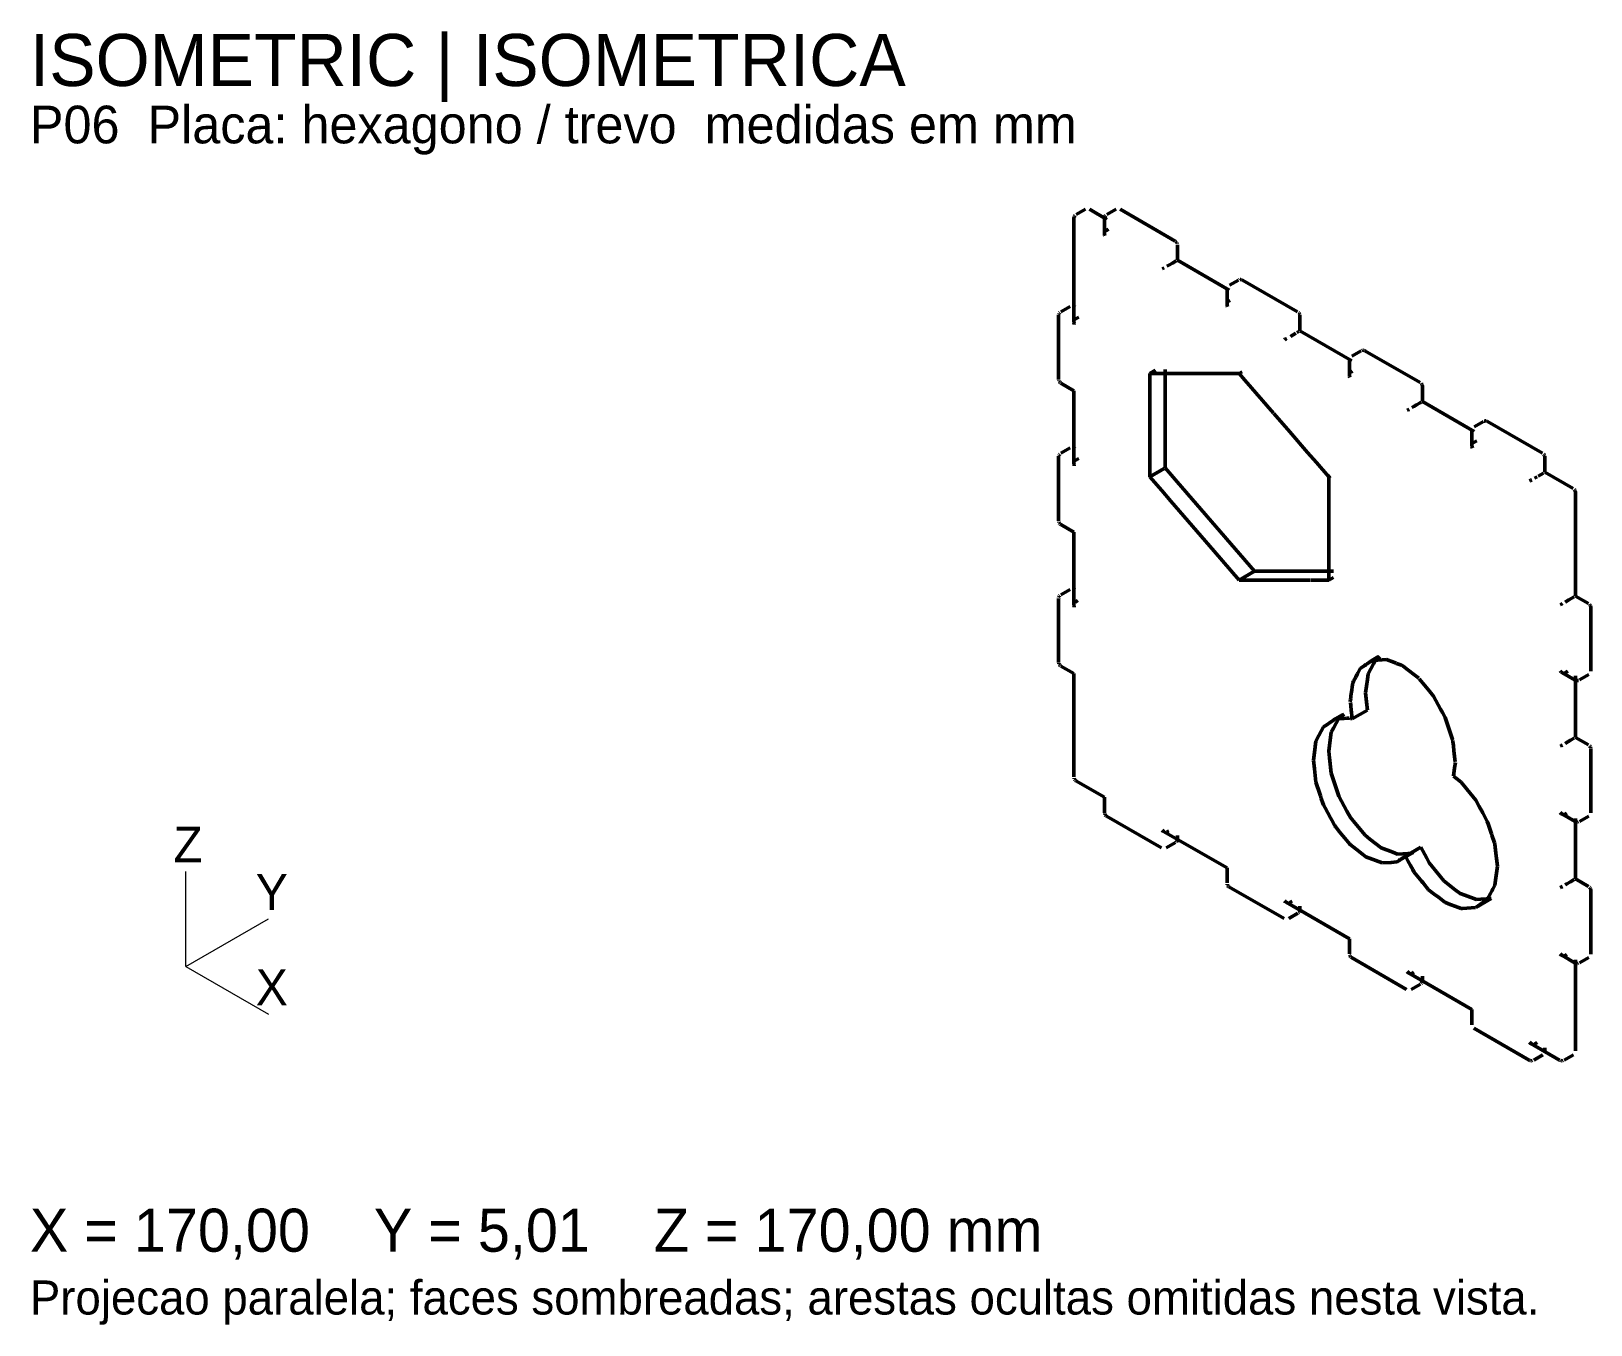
# Model space of a CAD drawing. Header units: millimetres. Extents: x 16 to 376, y 17 to 315.
import ezdxf

# ---------------------------------------------------------------- set-up
doc = ezdxf.new("R2010")
doc.units = ezdxf.units.MM
for name, color, linetype, lineweight in [('TEXT', 7, 'CONTINUOUS', 18), ('THIN', 7, 'CONTINUOUS', 18), ('VISIBLE', 7, 'CONTINUOUS', 50)]:
    doc.layers.add(name, color=color, linetype=linetype, lineweight=lineweight)

msp = doc.modelspace()

# ---------------------------------------------------------------- linework, layer by layer
at = {"layer": 'THIN'}
for q in [(51.77, 121.38), (70.81, 110.39), (70.81, 88.41)]:
    msp.add_line((51.77, 99.4), q, dxfattribs=at)
at = {"layer": 'VISIBLE'}
for p, q in [((257.38, 273.05), (259.51, 274.27)), ((260.41, 274.27), (264.47, 271.93)), ((264.46, 273.05), (266.58, 274.27)), ((267.49, 274.27), (280.21, 266.92)), ((256.84, 272.21), (256.86, 272.35)), ((256.84, 248.34), (256.84, 272.21)), ((256.89, 272.45), (256.93, 272.58)), ((256.93, 272.58), (257, 272.7)), ((257.05, 272.78), (257.14, 272.87)), ((263.91, 272.21), (263.93, 272.35)), ((263.91, 268.55), (263.91, 272.11)), ((263.96, 272.45), (264, 272.58)), ((264, 272.58), (264.07, 272.7)), ((264.12, 272.78), (264.22, 272.87)), ((263.91, 268.75), (263.91, 268.55)), ((263.91, 268.55), (263.94, 268.34)), ((263.94, 268.34), (264, 268.11)), ((264.2, 269.3), (264.84, 269.67)), ((280.3, 266.87), (280.42, 266.79)), ((280.48, 266.72), (280.58, 266.61)), ((280.58, 266.61), (280.64, 266.49)), ((280.69, 266.41), (280.72, 266.28)), ((280.76, 262.53), (280.76, 266.09)), ((277.22, 260.49), (277.38, 260.58)), ((277.38, 260.58), (277.55, 260.68)), ((277.55, 260.68), (277.72, 260.78)), ((278.34, 261.14), (278.77, 261.38)), ((278.77, 261.38), (279.62, 261.87)), ((279.62, 261.87), (280.47, 262.36)), ((280.76, 262.53), (292.7, 255.63)), ((292.2, 252.42), (292.2, 255.88)), ((292.74, 256.72), (294.86, 257.94)), ((295.05, 258.01), (295.17, 258.04)), ((295.27, 258.05), (295.41, 258.05)), ((295.41, 258.05), (295.54, 258.02)), ((295.64, 258), (295.77, 257.94)), ((295.77, 257.94), (308.5, 250.59)), ((292.2, 252.42), (292.2, 252.22)), ((292.2, 252.22), (292.23, 252.01)), ((292.49, 252.97), (292.91, 253.22)), ((253.31, 249.76), (253.32, 249.9)), ((253.31, 234.96), (253.31, 249.66)), ((253.35, 250), (253.4, 250.13)), ((253.4, 250.13), (253.47, 250.24)), ((253.52, 250.33), (253.61, 250.42)), ((253.85, 250.59), (255.97, 251.82)), ((256.88, 251.82), (257.11, 251.69)), ((257.13, 248.89), (257.98, 249.38)), ((292.23, 252.01), (292.29, 251.78)), ((308.74, 250.42), (308.83, 250.33)), ((308.88, 250.24), (308.95, 250.13)), ((308.95, 250.13), (308.99, 250)), ((309.02, 249.9), (309.04, 249.76)), ((309.04, 246.2), (309.04, 249.76)), ((256.84, 248.34), (256.84, 248.14)), ((256.84, 248.14), (256.87, 247.92)), ((256.87, 247.92), (256.93, 247.7)), ((306.84, 244.93), (307.48, 245.3)), ((307.48, 245.3), (308.11, 245.67)), ((308.33, 245.79), (308.75, 246.03)), ((309.04, 246.2), (320.99, 239.3)), ((305.5, 244.16), (305.66, 244.25)), ((305.66, 244.25), (305.83, 244.35)), ((305.83, 244.35), (306.01, 244.45)), ((321.02, 240.39), (323.15, 241.61)), ((323.33, 241.68), (323.46, 241.71)), ((323.55, 241.72), (323.69, 241.72)), ((323.69, 241.72), (323.83, 241.69)), ((323.92, 241.67), (324.05, 241.61)), ((324.05, 241.61), (336.78, 234.26)), ((320.48, 236.09), (320.48, 239.55)), ((253.34, 234.76), (253.37, 234.64)), ((253.42, 234.55), (253.49, 234.43)), ((253.49, 234.43), (253.58, 234.33)), ((253.65, 234.26), (253.76, 234.17)), ((253.85, 234.12), (256.84, 232.39)), ((274.34, 236.37), (275.66, 237.14)), ((274.34, 230.73), (274.34, 236.37)), ((274.34, 236.37), (277.64, 236.37)), ((277.64, 236.37), (279.02, 236.37)), ((277.88, 236.79), (277.88, 237.26)), ((277.88, 235.17), (277.88, 236.79)), ((277.88, 214.55), (277.88, 235.17)), ((279.02, 236.37), (282.28, 236.37)), ((282.28, 236.37), (288.59, 236.37)), ((288.59, 236.37), (290.12, 236.37)), ((290.12, 236.37), (295.01, 236.37)), ((295.01, 236.37), (295.67, 236.75)), ((295.01, 236.37), (296.34, 234.83)), ((296.34, 234.83), (302.95, 227.19)), ((320.48, 236.09), (320.48, 235.89)), ((320.48, 235.89), (320.51, 235.68)), ((320.51, 235.68), (320.57, 235.45)), ((320.77, 236.64), (321.2, 236.89)), ((256.84, 215.68), (256.84, 232.39)), ((274.34, 212.5), (274.34, 230.73)), ((337.02, 234.09), (337.11, 234)), ((337.16, 233.91), (337.24, 233.8)), ((337.24, 233.8), (337.28, 233.67)), ((337.31, 233.57), (337.32, 233.43)), ((337.32, 229.87), (337.32, 233.33)), ((303.05, 227.09), (306.68, 222.9)), ((333.78, 227.83), (333.95, 227.92)), ((333.95, 227.92), (334.12, 228.02)), ((334.12, 228.02), (334.29, 228.12)), ((334.91, 228.48), (335.34, 228.72)), ((335.34, 228.72), (335.97, 229.09)), ((335.97, 229.09), (336.82, 229.58)), ((336.82, 229.58), (337.03, 229.7)), ((337.32, 229.87), (349.27, 222.97)), ((349.31, 224.06), (351.43, 225.28)), ((351.61, 225.35), (351.74, 225.38)), ((351.84, 225.39), (351.97, 225.39)), ((351.97, 225.39), (352.11, 225.36)), ((352.21, 225.34), (352.34, 225.28)), ((352.34, 225.28), (365.07, 217.93)), ((306.68, 222.9), (310.8, 218.14)), ((348.77, 219.56), (348.77, 223.12)), ((348.77, 219.76), (348.77, 219.56)), ((349.06, 220.31), (349.9, 220.8)), ((253.31, 217.1), (253.32, 217.24)), ((253.31, 202.3), (253.31, 217)), ((253.35, 217.34), (253.4, 217.47)), ((253.4, 217.47), (253.47, 217.58)), ((253.52, 217.67), (253.61, 217.76)), ((253.85, 217.93), (255.97, 219.16)), ((256.88, 219.16), (257.11, 219.03)), ((257.13, 216.23), (257.98, 216.72)), ((310.8, 218.14), (312.84, 215.79)), ((348.77, 219.56), (348.8, 219.35)), ((348.8, 219.35), (348.86, 219.12)), ((365.31, 217.76), (365.4, 217.67)), ((365.45, 217.58), (365.52, 217.47)), ((365.52, 217.47), (365.56, 217.34)), ((365.59, 217.24), (365.61, 217.1)), ((365.61, 213.54), (365.61, 217)), ((256.84, 215.68), (256.84, 215.48)), ((256.84, 215.48), (256.87, 215.26)), ((256.87, 215.26), (256.93, 215.04)), ((274.34, 212.5), (277.66, 214.42)), ((277.88, 214.55), (280.69, 211.3)), ((312.84, 215.79), (315.68, 212.51)), ((315.68, 212.51), (316.12, 212.76)), ((315.68, 194.28), (315.68, 212.51)), ((363.2, 212.15), (363.83, 212.52)), ((364.05, 212.64), (365.32, 213.37)), ((365.61, 213.54), (372.14, 209.77)), ((274.34, 212.5), (277.11, 209.3)), ((277.11, 209.3), (279.22, 206.86)), ((280.69, 211.3), (298.55, 190.68)), ((362.07, 211.5), (362.23, 211.59)), ((362.23, 211.59), (362.4, 211.69)), ((362.4, 211.69), (362.58, 211.79)), ((372.38, 209.59), (372.47, 209.5)), ((372.52, 209.42), (372.59, 209.3)), ((372.59, 209.3), (372.63, 209.17)), ((372.66, 209.07), (372.68, 208.93)), ((372.68, 184.96), (372.68, 208.93)), ((279.22, 206.86), (289.22, 195.32)), ((253.34, 202.1), (253.37, 201.98)), ((253.42, 201.89), (253.49, 201.77)), ((253.49, 201.77), (253.58, 201.67)), ((253.65, 201.6), (253.76, 201.51)), ((253.85, 201.46), (256.84, 199.73)), ((256.84, 183.02), (256.84, 199.73)), ((289.22, 195.32), (295.01, 188.64)), ((315.68, 188.64), (315.68, 194.28)), ((295.01, 188.64), (298.55, 190.68)), ((295.01, 188.64), (299.89, 188.64)), ((298.55, 190.68), (301.36, 190.68)), ((299.89, 188.64), (306.63, 188.64)), ((301.36, 190.68), (316.82, 190.68)), ((306.63, 188.64), (311.42, 188.64)), ((311.52, 188.64), (313.34, 188.64)), ((313.34, 188.64), (315.68, 188.64)), ((315.68, 188.64), (316.79, 189.28)), ((253.31, 184.44), (253.32, 184.58)), ((253.31, 169.64), (253.31, 184.34)), ((253.35, 184.68), (253.4, 184.81)), ((253.4, 184.81), (253.47, 184.92)), ((253.52, 185.01), (253.61, 185.1)), ((253.85, 185.27), (255.97, 186.5)), ((256.88, 186.5), (257.11, 186.37)), ((257.13, 183.57), (257.77, 183.94)), ((370.27, 183.57), (371.12, 184.06)), ((371.12, 184.06), (372.39, 184.8)), ((372.68, 184.96), (375.67, 183.23)), ((256.84, 183.02), (256.84, 182.82)), ((256.84, 182.82), (256.87, 182.6)), ((256.87, 182.6), (256.93, 182.38)), ((369.14, 182.92), (369.3, 183.01)), ((369.3, 183.01), (369.47, 183.11)), ((369.47, 183.11), (369.65, 183.21)), ((375.91, 183.06), (376, 182.97)), ((376.05, 182.88), (376.13, 182.77)), ((376.13, 182.77), (376.17, 182.63)), ((376.2, 182.54), (376.21, 182.4)), ((376.21, 167.6), (376.21, 182.3)), ((253.34, 169.44), (253.37, 169.32)), ((324.28, 169.13), (324.53, 169.3)), ((324.53, 169.3), (325.12, 169.71)), ((324.79, 167), (326, 169.3)), ((325.12, 169.71), (325.65, 170.07)), ((325.65, 170.07), (327.2, 170.97)), ((325.65, 170.07), (327, 170.16)), ((326, 169.3), (326.51, 170.28)), ((326.51, 170.28), (327.31, 170.82)), ((327, 170.16), (329.04, 170.3)), ((327.31, 170.82), (327.52, 170.97)), ((329.04, 170.3), (329.43, 170.15)), ((329.43, 170.15), (330.27, 169.83)), ((330.27, 169.83), (331.29, 169.44)), ((331.36, 169.42), (332.53, 168.98)), ((253.42, 169.23), (253.49, 169.11)), ((253.49, 169.11), (253.58, 169.01)), ((253.65, 168.94), (253.76, 168.85)), ((253.85, 168.8), (256.84, 167.07)), ((256.84, 143.2), (256.84, 167.07)), ((321.44, 165.32), (321.92, 166.24)), ((321.92, 166.24), (322.28, 166.93)), ((322.28, 166.93), (322.41, 167.17)), ((322.41, 167.17), (322.5, 167.34)), ((322.5, 167.34), (322.97, 168.23)), ((322.97, 168.23), (323.64, 168.69)), ((323.64, 168.69), (323.99, 168.93)), ((324.04, 168.96), (324.28, 169.13)), ((324.19, 162.61), (324.61, 165.69)), ((324.61, 165.69), (324.79, 167)), ((332.53, 168.98), (332.78, 168.88)), ((332.78, 168.88), (333.67, 168.19)), ((333.67, 168.19), (333.98, 167.96)), ((333.98, 167.96), (334.28, 167.72)), ((334.28, 167.72), (335.28, 166.94)), ((335.28, 166.94), (336.53, 165.97)), ((336.61, 165.88), (337.88, 164.32)), ((369.14, 167.66), (369.3, 167.5)), ((369.3, 167.5), (369.47, 167.37)), ((369.47, 167.37), (369.65, 167.26)), ((369.65, 167.26), (372.64, 165.54)), ((370.27, 167.24), (370.91, 167.61)), ((372.68, 152.3), (372.68, 166.53)), ((373.64, 165.59), (375.76, 166.81)), ((320.83, 161.91), (320.96, 162.85)), ((320.96, 162.85), (321.01, 163.21)), ((321.01, 163.21), (321.12, 164.03)), ((321.12, 164.03), (321.24, 164.95)), ((321.24, 164.95), (321.44, 165.32)), ((324.19, 162.61), (324.52, 159.82)), ((337.91, 164.29), (338.97, 162.99)), ((338.97, 162.99), (339.92, 161.84)), ((372.64, 165.54), (372.77, 165.48)), ((372.87, 165.46), (373.01, 165.43)), ((373.01, 165.43), (373.14, 165.43)), ((373.24, 165.43), (373.37, 165.47)), ((320.66, 160.56), (320.72, 161.04)), ((320.68, 160.4), (320.76, 159.69)), ((320.72, 161.04), (320.76, 161.34)), ((320.76, 161.34), (320.8, 161.62)), ((320.76, 159.69), (320.89, 158.56)), ((320.8, 161.62), (320.83, 161.91)), ((320.89, 158.56), (320.94, 158.18)), ((321.12, 156.6), (324.66, 158.64)), ((324.52, 159.82), (324.66, 158.64)), ((339.92, 161.84), (340.45, 160.86)), ((340.45, 160.86), (341.53, 158.86)), ((341.53, 158.86), (341.95, 158.1)), ((314.48, 154.75), (315.22, 155.26)), ((315.22, 155.26), (316.09, 155.85)), ((316.09, 155.85), (316.46, 156.1)), ((316.46, 156.1), (317.15, 156.58)), ((316.81, 154.49), (318.02, 156.79)), ((317.16, 156.59), (318.93, 157.61)), ((317.16, 156.59), (318.51, 156.68)), ((318.02, 156.79), (319.27, 157.65)), ((318.51, 156.68), (319.2, 156.72)), ((319.2, 156.72), (319.78, 156.76)), ((319.89, 156.77), (320.09, 156.78)), ((320.09, 156.78), (320.41, 156.8)), ((320.55, 156.81), (320.82, 156.71)), ((320.89, 156.68), (321.12, 156.6)), ((320.94, 158.18), (321.05, 157.22)), ((321.05, 157.22), (321.12, 156.6)), ((341.95, 158.1), (342.6, 156.9)), ((342.6, 156.9), (343.59, 153.89)), ((312.39, 148.82), (312.75, 151.47)), ((312.75, 151.47), (313.44, 152.77)), ((313.44, 152.77), (314.48, 154.75)), ((315.88, 150.43), (316.29, 153.51)), ((316.29, 153.51), (316.81, 154.49)), ((343.59, 153.89), (343.64, 153.72)), ((343.64, 153.72), (344.26, 151.81)), ((344.26, 151.81), (344.32, 151.65)), ((344.34, 151.58), (344.37, 151.34)), ((344.37, 151.34), (344.48, 150.36)), ((370.27, 150.91), (371.54, 151.65)), ((371.54, 151.65), (372.39, 152.14)), ((372.68, 152.3), (375.67, 150.57)), ((312.16, 147.08), (312.39, 148.82)), ((315.7, 149.12), (315.88, 150.43)), ((315.7, 149.12), (315.88, 147.61)), ((344.48, 150.36), (344.61, 149.21)), ((344.61, 149.21), (344.69, 148.57)), ((344.69, 148.57), (344.76, 147.94)), ((344.76, 147.94), (344.91, 146.68)), ((369.14, 150.26), (369.3, 150.35)), ((369.3, 150.35), (369.47, 150.45)), ((369.47, 150.45), (369.65, 150.55)), ((375.91, 150.4), (376, 150.31)), ((376.05, 150.22), (376.13, 150.11)), ((376.13, 150.11), (376.17, 149.97)), ((376.2, 149.88), (376.21, 149.74)), ((376.21, 134.94), (376.21, 149.64)), ((312.16, 147.08), (312.39, 145.06)), ((312.39, 145.06), (312.75, 142)), ((315.88, 147.61), (316.29, 144.04)), ((344.49, 143.34), (344.75, 145.28)), ((344.75, 145.28), (344.93, 146.56)), ((256.88, 142.91), (256.91, 142.78)), ((256.95, 142.7), (257.02, 142.58)), ((257.02, 142.58), (257.11, 142.47)), ((257.18, 142.4), (257.3, 142.32)), ((257.3, 142.32), (263.91, 138.5)), ((312.75, 142), (313.64, 139.27)), ((316.29, 144.04), (317.5, 140.34)), ((344.49, 143.34), (345.19, 142.8)), ((345.19, 142.8), (346.25, 141.98)), ((346.25, 141.98), (347.59, 140.34)), ((263.91, 134.94), (263.91, 138.5)), ((313.64, 139.27), (313.79, 138.83)), ((313.79, 138.83), (313.98, 138.23)), ((313.98, 138.23), (314.34, 137.13)), ((314.34, 137.13), (314.48, 136.73)), ((317.5, 140.34), (318.02, 138.78)), ((318.02, 138.78), (319.9, 135.31)), ((347.59, 140.34), (349.63, 137.85)), ((349.63, 137.85), (350.42, 136.4)), ((263.95, 134.74), (263.98, 134.62)), ((264.03, 134.53), (264.09, 134.41)), ((264.09, 134.41), (264.18, 134.31)), ((264.25, 134.23), (264.37, 134.15)), ((264.37, 134.15), (277.1, 126.8)), ((314.48, 136.73), (314.85, 136.04)), ((314.85, 136.04), (315.46, 134.92)), ((315.46, 134.92), (316.09, 133.76)), ((316.11, 133.72), (316.38, 133.22)), ((319.9, 135.31), (320.7, 133.84)), ((320.7, 133.84), (321.71, 132.61)), ((350.42, 136.4), (351.25, 134.87)), ((351.25, 134.87), (351.49, 134.43)), ((351.49, 134.43), (352.31, 132.91)), ((369.14, 135), (369.3, 134.84)), ((369.3, 134.84), (369.47, 134.71)), ((369.47, 134.71), (369.65, 134.6)), ((369.65, 134.6), (372.64, 132.88)), ((370.27, 134.58), (370.69, 134.83)), ((372.68, 119.64), (372.68, 133.6)), ((373.64, 132.93), (375.76, 134.15)), ((277.22, 130.92), (277.38, 130.76)), ((277.38, 130.76), (277.55, 130.62)), ((277.55, 130.62), (292.2, 122.17)), ((277.55, 130.62), (277.72, 130.52)), ((278.34, 130.5), (278.77, 130.74)), ((280.76, 128.92), (280.76, 129.68)), ((316.38, 133.22), (317.1, 131.9)), ((317.1, 131.9), (317.16, 131.79)), ((317.16, 131.79), (318.2, 130.53)), ((318.2, 130.53), (318.5, 130.15)), ((318.5, 130.15), (319.38, 129.08)), ((321.71, 132.61), (324.08, 129.71)), ((324.08, 129.71), (325.2, 128.84)), ((352.31, 132.91), (352.49, 132.36)), ((352.49, 132.36), (353.25, 130.06)), ((353.25, 130.06), (353.35, 129.73)), ((353.35, 129.73), (353.94, 127.95)), ((372.64, 132.88), (372.77, 132.82)), ((372.87, 132.8), (373.01, 132.77)), ((373.01, 132.77), (373.14, 132.77)), ((373.24, 132.77), (373.37, 132.81)), ((278.18, 126.8), (280.3, 128.03)), ((280.45, 128.15), (280.54, 128.25)), ((280.6, 128.33), (280.67, 128.45)), ((280.67, 128.45), (280.71, 128.58)), ((280.74, 128.67), (280.76, 128.81)), ((319.38, 129.08), (320.54, 127.66)), ((320.54, 127.66), (320.65, 127.58)), ((320.65, 127.58), (322.03, 126.5)), ((322.03, 126.5), (323.46, 125.39)), ((325.2, 128.84), (327.83, 126.79)), ((327.83, 126.79), (330.47, 125.8)), ((333.4, 124.91), (336.93, 126.95)), ((336.93, 126.95), (338.32, 124.41)), ((353.94, 127.95), (354.04, 127.64)), ((354.04, 127.64), (354.27, 125.62)), ((323.46, 125.39), (324.29, 124.75)), ((324.29, 124.75), (326.55, 123.9)), ((326.55, 123.9), (328.04, 123.33)), ((328.12, 123.34), (330.08, 123.47)), ((330.08, 123.47), (331.42, 123.56)), ((330.47, 125.8), (331.58, 125.38)), ((331.42, 123.56), (334.97, 125.6)), ((331.46, 123.58), (331.95, 123.92)), ((331.58, 125.38), (333.96, 125.54)), ((332.02, 123.97), (332.21, 124.1)), ((332.21, 124.1), (332.33, 124.18)), ((332.33, 124.18), (333.07, 124.69)), ((333.07, 124.69), (333.4, 124.91)), ((333.4, 124.91), (333.97, 123.85)), ((333.96, 125.54), (334.97, 125.6)), ((333.97, 123.85), (334.58, 122.73)), ((334.58, 122.73), (335.1, 121.79)), ((334.97, 125.6), (335.16, 125.74)), ((338.32, 124.41), (338.9, 123.33)), ((338.9, 123.33), (341.28, 120.43)), ((354.27, 125.62), (354.42, 124.34)), ((354.27, 119.92), (354.63, 122.56)), ((354.42, 124.34), (354.63, 122.56)), ((292.2, 118.71), (292.2, 122.17)), ((335.1, 121.79), (335.37, 121.29)), ((335.37, 121.29), (337.23, 119.02)), ((337.23, 119.02), (337.4, 118.8)), ((341.28, 120.43), (342.28, 119.2)), ((342.28, 119.2), (344.92, 117.15)), ((354.04, 118.17), (354.27, 119.92)), ((370.69, 118.5), (371.54, 118.99)), ((371.54, 118.99), (372.39, 119.48)), ((372.68, 119.64), (375.67, 117.91)), ((292.23, 118.41), (292.27, 118.29)), ((292.31, 118.2), (292.38, 118.08)), ((292.38, 118.08), (292.47, 117.98)), ((292.54, 117.91), (292.65, 117.82)), ((292.65, 117.82), (305.38, 110.47)), ((337.4, 118.8), (338.75, 117.16)), ((338.75, 117.16), (340.07, 116.13)), ((340.07, 116.13), (341.01, 115.4)), ((341.01, 115.4), (342.5, 114.24)), ((344.92, 117.15), (346.03, 116.29)), ((346.03, 116.29), (347.15, 115.86)), ((347.15, 115.86), (349.78, 114.87)), ((352.39, 115.03), (352.68, 115.58)), ((352.68, 115.58), (353.05, 116.29)), ((353.05, 116.29), (353.35, 116.87)), ((353.35, 116.87), (353.58, 117.3)), ((353.58, 117.3), (354.04, 118.17)), ((369.14, 117.6), (369.3, 117.69)), ((369.3, 117.69), (369.47, 117.79)), ((369.47, 117.79), (369.65, 117.89)), ((370.27, 118.25), (370.69, 118.5)), ((375.91, 117.74), (376, 117.65)), ((376.05, 117.56), (376.13, 117.45)), ((376.13, 117.45), (376.17, 117.31)), ((376.2, 117.22), (376.21, 117.08)), ((376.21, 102.28), (376.21, 116.98)), ((305.5, 114.59), (305.66, 114.43)), ((305.66, 114.43), (305.83, 114.29)), ((305.83, 114.29), (320.48, 105.84)), ((305.83, 114.29), (306.01, 114.19)), ((306.46, 110.47), (308.58, 111.7)), ((306.63, 114.17), (307.27, 114.54)), ((308.74, 111.82), (308.83, 111.92)), ((308.88, 112), (308.95, 112.12)), ((308.95, 112.12), (308.99, 112.25)), ((309.02, 112.34), (309.04, 112.48)), ((309.04, 112.59), (309.04, 113.35)), ((342.5, 114.24), (342.64, 114.19)), ((342.64, 114.19), (343.75, 113.77)), ((343.75, 113.77), (343.99, 113.68)), ((343.99, 113.68), (344.82, 113.37)), ((344.82, 113.37), (345.64, 113.06)), ((345.64, 113.06), (346.25, 112.83)), ((346.27, 112.83), (346.59, 112.85)), ((346.59, 112.85), (347.59, 112.92)), ((347.59, 112.92), (349.58, 113.05)), ((349.63, 113.05), (353.17, 115.09)), ((349.63, 113.05), (351.25, 114.16)), ((349.78, 114.87), (350.79, 114.94)), ((350.79, 114.94), (353.17, 115.09)), ((351.25, 114.16), (351.83, 114.56)), ((351.83, 114.56), (352.09, 114.74)), ((352.09, 114.74), (352.31, 114.89)), ((352.31, 114.89), (352.39, 115.03)), ((320.48, 102.38), (320.48, 105.84)), ((320.51, 102.08), (320.55, 101.96)), ((320.59, 101.87), (320.66, 101.75)), ((320.66, 101.75), (320.75, 101.65)), ((320.82, 101.58), (320.94, 101.49)), ((320.94, 101.49), (333.66, 94.14)), ((369.14, 102.34), (369.3, 102.18)), ((369.3, 102.18), (369.47, 102.05)), ((369.47, 102.05), (369.65, 101.94)), ((369.65, 101.94), (372.64, 100.22)), ((370.27, 101.92), (370.69, 102.17)), ((372.68, 79.93), (372.68, 100.97)), ((373.64, 100.27), (375.76, 101.49)), ((333.78, 98.26), (333.95, 98.1)), ((333.95, 98.1), (334.12, 97.96)), ((334.12, 97.96), (334.29, 97.86)), ((334.12, 97.96), (348.77, 89.51)), ((334.91, 97.84), (335.34, 98.08)), ((372.64, 100.22), (372.77, 100.16)), ((372.87, 100.14), (373.01, 100.11)), ((373.01, 100.11), (373.14, 100.11)), ((373.24, 100.11), (373.37, 100.15)), ((334.75, 94.14), (336.87, 95.37)), ((337.02, 95.49), (337.11, 95.59)), ((337.16, 95.67), (337.24, 95.79)), ((337.24, 95.79), (337.28, 95.92)), ((337.31, 96.01), (337.32, 96.16)), ((337.32, 96.16), (337.32, 97.22)), ((348.77, 85.95), (348.77, 89.51)), ((349.22, 85.16), (361.95, 77.81)), ((362.07, 81.93), (362.23, 81.77)), ((362.23, 81.77), (362.4, 81.63)), ((362.4, 81.63), (362.58, 81.53)), ((362.4, 81.63), (369.02, 77.81)), ((363.2, 81.51), (363.83, 81.88)), ((365.61, 79.83), (365.61, 80.62)), ((362.04, 77.76), (362.17, 77.71)), ((362.27, 77.68), (362.4, 77.65)), ((362.4, 77.65), (362.54, 77.66)), ((362.63, 77.66), (362.76, 77.69)), ((363.03, 77.81), (365.15, 79.04)), ((369.11, 77.76), (369.24, 77.71)), ((369.34, 77.68), (369.47, 77.65)), ((369.47, 77.65), (369.61, 77.66)), ((369.71, 77.66), (369.83, 77.69)), ((370.1, 77.81), (372.22, 79.04))]:
    msp.add_line(p, q, dxfattribs=at)

# ---------------------------------------------------------------- texts
at = {"layer": 'TEXT'}
for s, height, p in [('ISOMETRIC | ISOMETRICA', 12.0106, (15.74, 302.75)), ('P06  Placa: hexagono / trevo  medidas em mm', 8.6973, (15.74, 289.5)), ('Z', 8.28, (48.87, 123.45)), ('Y', 8.28, (67.91, 112.46)), ('X', 8.28, (67.91, 90.48)), ('X = 170,00    Y = 5,01    Z = 170,00 mm', 9.9398, (15.74, 33.55)), ('Projecao paralela; faces sombreadas; arestas ocultas omitidas nesta vista.', 7.869, (15.74, 19.05))]:
    msp.add_text(s, height=height, dxfattribs=at).set_placement(p)

doc.saveas('drawing.dxf')
